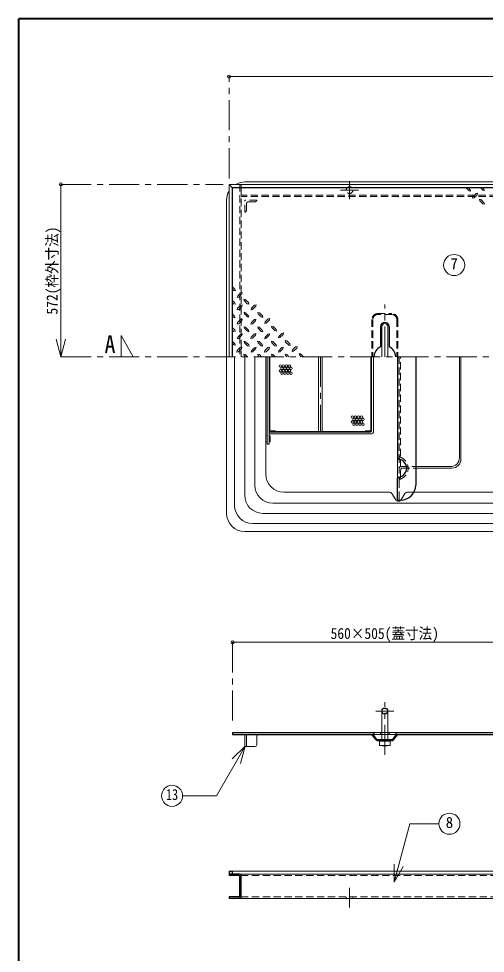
# Model space of a CAD drawing. Units: millimetres at full size, sheet at 1:10; details may follow other scales. Extents: x -2039 to 2011, y -1414 to 1396.
# Drawn here: x -2039 to -1265, y -156 to 1396 of the extents above; entities that cross this region are included whole.
import ezdxf
from ezdxf.enums import TextEntityAlignment as Align

# ---------------------------------------------------------------- set-up
doc = ezdxf.new("R2010")
doc.units = ezdxf.units.MM
doc.header["$LTSCALE"] = 10
doc.header["$PDMODE"] = 32
doc.header["$PDSIZE"] = 5
doc.linetypes.add('CHAIN1', pattern=[8, 5, -1, 1, -1])
doc.linetypes.add('DASHED1', pattern=[1.8, 1.2, -0.6])
doc.layers.add('0-0_ﾚｲﾔ1', color=4, linetype='Continuous', lineweight=9)
doc.styles.add('ＭＳ ゴシック', font='')
doc.styles.get('ＭＳ ゴシック').set_extended_font_data('MS Gothic')

msp = doc.modelspace()

# ---------------------------------------------------------------- linework, layer by layer
at = {"layer": '0-0_ﾚｲﾔ1', "color": 1, "lineweight": 40}
for p in [(-2038.77, -1414.45), (2011.23, 1395.55)]:
    msp.add_line(p, (-2038.77, 1395.55), dxfattribs=at)
at = {"layer": '0-0_ﾚｲﾔ1'}
for p, q in [((-667.77, 1299.55), (-1689.77, 1299.55)), ((-1968.77, 834.55), (-1968.77, 1120.55)), ((-693.77, 1124.55), (-1663.77, 1124.55)), ((-1296.33, 1114.55), (-1291.47, 1109.81)), ((-1283.19, 1098.32), (-1278.13, 1103.38)), ((-1272.18, 1114.55), (-1268.57, 1110.94)), ((-1266, 1110.29), (-1268.57, 1110.94)), ((-1268.49, 1114.55), (-1266.72, 1112.78)), ((-1266.72, 1112.78), (-1266, 1110.29)), ((-1693.77, 834.55), (-1693.77, 1094.55)), ((-1285.12, 1100.17), (-1285.76, 1097.68)), ((-1283.19, 1098.32), (-1285.76, 1097.68)), ((-1273.63, 1093.42), (-1274.27, 1095.99)), ((-1271.78, 1095.35), (-1274.27, 1095.99)), ((-1273.63, 1093.42), (-1268.57, 1088.36)), ((-1271.78, 1095.35), (-1266.72, 1090.2)), ((-1266, 1087.71), (-1268.57, 1088.36)), ((-1266.72, 1090.2), (-1266, 1087.71)), ((-1679.87, 946.41), (-1683.77, 950.46)), ((-1681.72, 944.48), (-1683.77, 946.53)), ((-1679.87, 946.41), (-1679.15, 943.84)), ((-1681.72, 944.48), (-1679.15, 943.84)), ((-1670.31, 940.54), (-1675.29, 935.48)), ((-1668.38, 938.69), (-1673.44, 933.63)), ((-1670.31, 940.54), (-1667.74, 941.27)), ((-1668.38, 938.69), (-1667.74, 941.27)), ((-1680.27, 924.15), (-1683.77, 927.79)), ((-1682.12, 922.22), (-1683.77, 923.87)), ((-1682.12, 922.22), (-1679.55, 921.58)), ((-1680.27, 924.15), (-1679.55, 921.58)), ((-1670.39, 920.13), (-1675.45, 915.07)), ((-1670.39, 920.13), (-1667.82, 920.77)), ((-1668.46, 918.28), (-1667.82, 920.77)), ((-1665.33, 930.18), (-1662.76, 929.45)), ((-1664.6, 927.61), (-1665.33, 930.18)), ((-1659.54, 922.54), (-1664.6, 927.61)), ((-1657.69, 924.47), (-1662.76, 929.45)), ((-1659.54, 922.54), (-1656.97, 921.9)), ((-1657.69, 924.47), (-1656.97, 921.9)), ((-1647.49, 920.05), (-1652.55, 914.99)), ((-1647.49, 920.05), (-1644.92, 920.69)), ((-1645.56, 918.2), (-1644.92, 920.69)), ((-1680.6, 901.89), (-1683.77, 905.06)), ((-1682.52, 899.96), (-1683.77, 901.21)), ((-1682.52, 899.96), (-1679.95, 899.32)), ((-1680.6, 901.89), (-1679.95, 899.32)), ((-1664.93, 908.24), (-1662.35, 907.6)), ((-1664.2, 905.75), (-1664.93, 908.24)), ((-1659.14, 900.61), (-1664.2, 905.75)), ((-1657.29, 902.53), (-1662.35, 907.6)), ((-1659.14, 900.61), (-1656.65, 899.96)), ((-1657.29, 902.53), (-1656.65, 899.96)), ((-1642.02, 908.16), (-1639.45, 907.52)), ((-1641.3, 905.67), (-1642.02, 908.16)), ((-1636.24, 900.52), (-1641.3, 905.67)), ((-1634.39, 902.45), (-1639.45, 907.52)), ((-1636.24, 900.52), (-1633.75, 899.88)), ((-1634.39, 902.45), (-1633.75, 899.88)), ((-1670.55, 896.19), (-1675.61, 891.12)), ((-1670.55, 896.19), (-1667.98, 896.83)), ((-1668.62, 894.34), (-1667.98, 896.83)), ((-1665.09, 884.29), (-1662.51, 883.65)), ((-1664.36, 881.8), (-1665.09, 884.29)), ((-1647.65, 896.11), (-1652.71, 891.04)), ((-1647.65, 896.11), (-1645.08, 896.75)), ((-1645.72, 894.26), (-1645.08, 896.75)), ((-1642.18, 884.21), (-1639.61, 883.57)), ((-1641.46, 881.72), (-1642.18, 884.21)), ((-1624.75, 897.31), (-1629.81, 892.25)), ((-1624.75, 897.31), (-1622.18, 897.95)), ((-1622.82, 895.46), (-1622.18, 897.95)), ((-1619.28, 885.42), (-1616.71, 884.77)), ((-1618.56, 882.93), (-1619.28, 885.42)), ((-1611.65, 879.71), (-1616.71, 884.77)), ((-1680.35, 879.07), (-1683.77, 882.48)), ((-1682.2, 877.14), (-1683.77, 878.71)), ((-1682.2, 877.14), (-1679.63, 876.5)), ((-1680.35, 879.07), (-1679.63, 876.5)), ((-1670.23, 872), (-1675.29, 866.94)), ((-1670.23, 872), (-1667.66, 872.64)), ((-1668.3, 870.15), (-1667.66, 872.64)), ((-1659.3, 876.66), (-1664.36, 881.8)), ((-1657.45, 878.59), (-1662.51, 883.65)), ((-1659.3, 876.66), (-1656.81, 876.02)), ((-1657.45, 878.59), (-1656.81, 876.02)), ((-1647.81, 872.16), (-1652.87, 867.1)), ((-1647.81, 872.16), (-1645.24, 872.8)), ((-1645.88, 870.31), (-1645.24, 872.8)), ((-1636.4, 876.58), (-1641.46, 881.72)), ((-1634.55, 878.51), (-1639.61, 883.57)), ((-1636.4, 876.58), (-1633.91, 875.94)), ((-1634.55, 878.51), (-1633.91, 875.94)), ((-1624.91, 872.08), (-1629.97, 867.02)), ((-1624.91, 872.08), (-1622.34, 872.72)), ((-1622.98, 870.23), (-1622.34, 872.72)), ((-1613.5, 877.78), (-1618.56, 882.93)), ((-1613.5, 877.78), (-1611.01, 877.14)), ((-1611.65, 879.71), (-1611.01, 877.14)), ((-1602.01, 873.28), (-1607.07, 868.22)), ((-1602.01, 873.28), (-1599.43, 873.93)), ((-1600.08, 871.44), (-1599.43, 873.93)), ((-1968.77, 834.55), (-1976.53, 863.53)), ((-1968.77, 834.55), (-1961, 863.53)), ((-1679.87, 856.09), (-1683.77, 859.98)), ((-1681.72, 854.16), (-1683.77, 856.5)), ((-1681.72, 854.16), (-1679.15, 853.52)), ((-1679.87, 856.09), (-1679.15, 853.52)), ((-1664.76, 860.11), (-1662.19, 859.46)), ((-1664.04, 857.61), (-1664.76, 860.11)), ((-1658.98, 852.47), (-1664.04, 857.61)), ((-1657.13, 854.4), (-1662.19, 859.46)), ((-1657.13, 854.4), (-1656.49, 851.83)), ((-1642.35, 860.27), (-1639.77, 859.62)), ((-1641.62, 857.77), (-1642.35, 860.27)), ((-1636.56, 852.63), (-1641.62, 857.77)), ((-1634.71, 854.56), (-1639.77, 859.62)), ((-1634.71, 854.56), (-1634.07, 851.99)), ((-1619.44, 860.19), (-1616.87, 859.54)), ((-1618.72, 857.69), (-1619.44, 860.19)), ((-1613.66, 852.55), (-1618.72, 857.69)), ((-1611.81, 854.48), (-1616.87, 859.54)), ((-1611.81, 854.48), (-1611.17, 851.91)), ((-1596.54, 861.39), (-1593.97, 860.75)), ((-1595.82, 858.9), (-1596.54, 861.39)), ((-1590.76, 853.76), (-1595.82, 858.9)), ((-1588.91, 855.69), (-1593.97, 860.75)), ((-1590.76, 853.76), (-1588.26, 853.11)), ((-1588.91, 855.69), (-1588.26, 853.11)), ((-1671.03, 849.66), (-1676.1, 844.6)), ((-1671.03, 849.66), (-1668.46, 850.3)), ((-1669.1, 847.81), (-1668.46, 850.3)), ((-1665.33, 838.89), (-1662.76, 838.17)), ((-1664.6, 836.32), (-1665.33, 838.89)), ((-1659.14, 834.55), (-1662.76, 838.17)), ((-1658.98, 852.47), (-1656.49, 851.83)), ((-1647.57, 849.5), (-1652.63, 844.44)), ((-1647.57, 849.5), (-1645, 850.14)), ((-1645.64, 847.65), (-1645, 850.14)), ((-1641.86, 838.73), (-1639.29, 838.09)), ((-1641.22, 836.24), (-1641.86, 838.73)), ((-1635.89, 834.55), (-1639.29, 838.09)), ((-1636.56, 852.63), (-1634.07, 851.99)), ((-1625.15, 849.66), (-1630.21, 844.6)), ((-1625.15, 849.66), (-1622.58, 850.3)), ((-1623.22, 847.81), (-1622.58, 850.3)), ((-1619.44, 838.89), (-1616.87, 838.17)), ((-1618.8, 836.32), (-1619.44, 838.89)), ((-1613.26, 834.55), (-1616.87, 838.17)), ((-1613.66, 852.55), (-1611.17, 851.91)), ((-1602.25, 849.58), (-1607.31, 844.52)), ((-1602.25, 849.58), (-1599.68, 850.22)), ((-1600.32, 847.73), (-1599.68, 850.22)), ((-1596.54, 838.81), (-1593.97, 838.17)), ((-1595.82, 836.32), (-1596.54, 838.81)), ((-1590.35, 834.55), (-1593.97, 838.17)), ((-1579.35, 850.78), (-1584.41, 845.72)), ((-1579.35, 850.78), (-1576.77, 851.43)), ((-1577.42, 848.94), (-1576.77, 851.43)), ((-1566.21, 834.55), (-1571.07, 839.29)), ((-1680.56, 587.76), (-1680.56, 834.55)), ((-1662.84, 834.55), (-1664.6, 836.32)), ((-1646.98, 621.34), (-1646.98, 834.55)), ((-1639.53, 834.55), (-1641.22, 836.24)), ((-1617.03, 834.55), (-1618.8, 836.32)), ((-1594.05, 834.55), (-1595.82, 836.32)), ((-1307.52, 834.55), (-1307.52, 667.05)), ((-1305.02, 834.55), (-1305.02, 664.55)), ((-1628.77, 703.05), (-1626.27, 703.05)), ((-1628.77, 693.05), (-1626.27, 693.05)), ((-1410.02, 633.12), (-1410.02, 665.98)), ((-1322.52, 652.05), (-1380.02, 652.05)), ((-1320.02, 649.55), (-1380.02, 649.55)), ((-740.56, 591.34), (-1616.98, 591.34)), ((-706.98, 557.76), (-1650.56, 557.76)), ((-1683.77, 360.55), (-1178.77, 360.55)), ((-1643.77, 190.35), (-1643.77, 207.35)), ((-1438.27, 210.55), (-1436.27, 210.55)), ((-1436.27, 207.35), (-1438.27, 207.35)), ((-1426.27, 210.55), (-1424.27, 210.55)), ((-1424.27, 207.35), (-1426.27, 207.35)), ((-1646.77, 187.35), (-1660.77, 187.35)), ((-1684.77, -19.45), (-672.77, -19.45)), ((-1669.77, -24.45), (-1672.07, -24.45))]:
    msp.add_line(p, q, dxfattribs=at)
at = {"layer": '0-0_ﾚｲﾔ1', "linetype": 'CHAIN1'}
for p, q in [((-1689.77, 1130.55), (-1689.77, 1299.55)), ((-1968.77, 1120.55), (-1699.77, 1120.55)), ((-1489.77, 1096.05), (-1489.77, 1126.05)), ((-1474.77, 1111.05), (-1504.77, 1111.05)), ((-1431.27, 834.55), (-1431.27, 921.05)), ((-1968.77, 834.55), (-363.77, 834.55)), ((-1538.27, 834.55), (-1538.27, 709.55)), ((-1683.77, 360.55), (-1683.77, 221.35)), ((-1431.27, 173.47), (-1431.27, 261.35)), ((-1446.27, 246.35), (-1416.27, 246.35)), ((-1489.77, -47.15), (-1489.77, -79.45))]:
    msp.add_line(p, q, dxfattribs=at)
at = {"layer": '0-0_ﾚｲﾔ1', "color": 7, "lineweight": 18}
for p, q in [((-1689.77, 1120.55), (-1683.77, 1114.55)), ((-667.77, 1120.55), (-1689.77, 1120.55)), ((-1689.77, 834.55), (-1689.77, 1120.55)), ((-672.77, 1115.55), (-1684.77, 1115.55)), ((-1684.77, 1115.55), (-1684.77, 834.55)), ((-1669.77, 1115.55), (-1669.77, 1114.55)), ((-1436.27, 884.55), (-1436.27, 834.55)), ((-1426.27, 884.55), (-1426.27, 834.55)), ((-1693.77, 834.55), (-1693.77, 574.55)), ((-1628.77, 639.55), (-1628.77, 834.55)), ((-1626.27, 689.55), (-1626.27, 834.55)), ((-1623.27, 834.55), (-1623.27, 689.55)), ((-1622.27, 834.55), (-1622.27, 712.05)), ((-1541.27, 834.55), (-1541.27, 709.55)), ((-1535.27, 834.55), (-1535.27, 709.55)), ((-1454.27, 834.55), (-1454.27, 712.05)), ((-1453.27, 834.55), (-1453.27, 711.05)), ((-1450.27, 834.55), (-1450.27, 709.55)), ((-1623.27, 710.55), (-1541.27, 710.55)), ((-1454.77, 709.55), (-1623.27, 709.55)), ((-1453.27, 706.55), (-1623.27, 706.55)), ((-1623.27, 703.05), (-1621.77, 703.05)), ((-1621.77, 711.55), (-1613.27, 711.55)), ((-1621.77, 703.05), (-1621.77, 693.05)), ((-1613.27, 711.55), (-1613.27, 710.55)), ((-1454.27, 710.55), (-1535.27, 710.55)), ((-1463.27, 711.55), (-1463.27, 710.55)), ((-1454.77, 711.55), (-1463.27, 711.55)), ((-1454.77, 709.55), (-1454.77, 710.55)), ((-1623.27, 689.55), (-1626.27, 689.55)), ((-1623.27, 693.05), (-1621.77, 693.05)), ((-1598.77, 609.55), (-1423.77, 609.55)), ((-1412.99, 596.88), (-1419.54, 607.23)), ((-1383.09, 609.55), (-974.45, 609.55)), ((-693.77, 544.55), (-1663.77, 544.55)), ((-1436.27, 246.35), (-1436.27, 198.85)), ((-1426.27, 246.35), (-1426.27, 198.85)), ((-1663.77, 207.35), (-1663.77, 187.35)), ((-1660.77, 207.35), (-1660.77, 187.35)), ((-1438.27, 210.55), (-1449.27, 210.55)), ((-1449.27, 207.35), (-1438.27, 207.35)), ((-1438.27, 210.55), (-1438.27, 207.35)), ((-1413.27, 210.55), (-1424.27, 210.55)), ((-1424.27, 210.55), (-1424.27, 207.35)), ((-1413.27, 207.35), (-1424.27, 207.35)), ((-1663.09, 188.2), (-1710.7, 105.73)), ((-1663.09, 188.2), (-1684.3, 166.99)), ((-1663.09, 188.2), (-1670.85, 159.22)), ((-1663.77, 187.35), (-1660.77, 187.35)), ((-1435.27, 196.85), (-1440.27, 196.35)), ((-1440.27, 196.35), (-1422.27, 196.35)), ((-1440.27, 189.35), (-1440.27, 196.35)), ((-1440.27, 189.35), (-1422.27, 189.35)), ((-1440.27, 189.35), (-1435.27, 188.85)), ((-1436.27, 197.35), (-1436.27, 196.75)), ((-1435.27, 188.85), (-1431.27, 189.35)), ((-1435.27, 188.85), (-1427.27, 188.85)), ((-1431.27, 196.35), (-1431.27, 189.35)), ((-1431.27, 189.35), (-1427.27, 188.85)), ((-1422.27, 196.35), (-1427.27, 196.85)), ((-1427.27, 188.85), (-1422.27, 189.35)), ((-1426.27, 197.35), (-1426.27, 196.75)), ((-1422.27, 189.35), (-1422.27, 196.35)), ((-1710.7, 105.73), (-1766.77, 105.73)), ((-1415.65, -37.77), (-1415.65, -7.77)), ((-1415.65, -37.77), (-1400.65, -11.79)), ((-1669.77, -26.75), (-1669.77, -24.45)), ((-1669.77, -24.45), (-687.77, -24.45)), ((-1669.77, -64.45), (-1669.77, -62.15)), ((-1669.77, -64.45), (-687.77, -64.45))]:
    msp.add_line(p, q, dxfattribs=at)
at = {"layer": '0-0_ﾚｲﾔ1', "linetype": 'DASHED1'}
for p, q in [((-1672.07, 1120.55), (-1672.07, 834.55)), ((-1669.77, 1120.55), (-1669.77, 1115.55)), ((-1669.77, 1114.55), (-1669.77, 834.55)), ((-687.77, 1102.85), (-1669.77, 1102.85)), ((-687.77, 1100.55), (-1669.77, 1100.55)), ((-1405.02, 633.55), (-1405.02, 834.55)), ((-1541.27, 710.55), (-1535.27, 710.55)), ((-1407.52, 670.41), (-1407.52, 628.69)), ((-1404.52, 652.05), (-1380.02, 652.05)), ((-1402.02, 649.55), (-1380.02, 649.55)), ((-1405.02, 633.55), (-1407.52, 633.55)), ((-1397.99, 607.23), (-1404.54, 596.88)), ((-1383.09, 609.55), (-1393.77, 609.55)), ((-1436.27, 210.55), (-1426.27, 210.55)), ((-1426.27, 207.35), (-1436.27, 207.35)), ((-1437.27, 198.85), (-1437.27, 197.35)), ((-1436.27, 198.85), (-1436.27, 197.35)), ((-1426.27, 198.85), (-1426.27, 197.35)), ((-1425.27, 198.85), (-1425.27, 197.35)), ((-1669.77, -26.75), (-687.77, -26.75)), ((-1669.77, -62.15), (-687.77, -62.15)), ((-1495.27, -64.45), (-1495.27, -62.15)), ((-1484.27, -64.45), (-1484.27, -62.15))]:
    msp.add_line(p, q, dxfattribs=at)
at = {"layer": '0-0_ﾚｲﾔ1', "color": 5, "lineweight": 25}
for p, q in [((-673.77, 1114.55), (-1683.77, 1114.55)), ((-1683.77, 834.55), (-1683.77, 1114.55)), ((-1438.27, 884.55), (-1438.27, 851.13)), ((-1424.27, 884.55), (-1424.27, 851.13)), ((-1410.02, 834.55), (-1410.02, 665.98)), ((-1380.02, 834.55), (-1380.02, 621.55)), ((-1683.77, 210.55), (-1683.77, 207.35)), ((-1683.77, 210.55), (-1449.27, 210.55)), ((-1683.77, 207.35), (-1449.27, 207.35)), ((-1445.67, 198.48), (-1452.77, 207.35)), ((-1444.5, 199.41), (-1450.85, 207.35)), ((-1449.27, 210.55), (-1449.27, 207.35)), ((-1418.04, 199.41), (-1411.69, 207.35)), ((-1416.87, 198.48), (-1409.77, 207.35)), ((-1413.27, 210.55), (-1178.77, 210.55)), ((-1419.21, 198.85), (-1443.33, 198.85)), ((-1443.33, 197.35), (-1419.21, 197.35)), ((-1689.77, -19.45), (-1684.77, -19.45)), ((-1689.77, -19.45), (-1689.77, -26.75)), ((-1672.07, -24.45), (-1689.77, -24.45)), ((-1673.22, -26.75), (-1689.77, -26.75)), ((-1684.77, -19.45), (-1684.77, -24.45)), ((-1672.07, -61), (-1672.07, -27.9)), ((-1669.77, -62.15), (-1669.77, -26.75)), ((-1689.77, -62.15), (-1689.77, -64.45)), ((-1673.22, -62.15), (-1689.77, -62.15)), ((-1672.07, -64.45), (-1689.77, -64.45))]:
    msp.add_line(p, q, dxfattribs=at)
at = {"layer": '0-0_ﾚｲﾔ1', "color": 7, "linetype": 'DASHED1', "lineweight": 18}
for p, q in [((-1643.77, 1094.55), (-1663.77, 1094.55)), ((-1663.77, 1074.55), (-1663.77, 1094.55)), ((-1660.77, 1088.55), (-1660.77, 1077.55)), ((-1646.77, 1091.55), (-1657.77, 1091.55)), ((-1442.77, 906.05), (-1419.77, 906.05)), ((-1419.77, 904.55), (-1442.77, 904.55)), ((-1452.77, 896.05), (-1452.77, 834.55)), ((-1451.27, 896.05), (-1451.27, 834.55)), ((-1411.27, 896.05), (-1411.27, 834.55)), ((-1409.77, 896.05), (-1409.77, 834.55)), ((-1407.52, 834.55), (-1407.52, 670.41)), ((-1407.52, 628.69), (-1407.52, 596.55))]:
    msp.add_line(p, q, dxfattribs=at)
at = {"layer": '0-0_ﾚｲﾔ1', "color": 3, "lineweight": 18}
for p, q in [((-1663.77, 604.55), (-1663.77, 834.55)), ((-723.77, 574.55), (-1633.77, 574.55))]:
    msp.add_line(p, q, dxfattribs=at)
at = {"layer": '0-0_ﾚｲﾔ1'}
for points in [[(-1292.51, 1114.55), (-1289.62, 1111.66), (-1288.9, 1109.09), (-1291.47, 1109.81)], [(-1285.12, 1100.17), (-1279.98, 1105.31), (-1277.49, 1105.95), (-1278.13, 1103.38)], [(-1673.44, 933.63), (-1676.01, 932.91), (-1675.29, 935.48)], [(-1668.46, 918.28), (-1673.6, 913.14), (-1676.1, 912.5), (-1675.45, 915.07)], [(-1645.56, 918.2), (-1650.7, 913.06), (-1653.19, 912.42), (-1652.55, 914.99)], [(-1668.62, 894.34), (-1673.76, 889.19), (-1676.26, 888.55), (-1675.61, 891.12)], [(-1645.72, 894.26), (-1650.86, 889.11), (-1653.35, 888.47), (-1652.71, 891.04)], [(-1622.82, 895.46), (-1627.96, 890.32), (-1630.45, 889.68), (-1629.81, 892.25)], [(-1668.3, 870.15), (-1673.44, 865.01), (-1675.93, 864.36), (-1675.29, 866.94)], [(-1645.88, 870.31), (-1651.02, 865.17), (-1653.51, 864.52), (-1652.87, 867.1)], [(-1622.98, 870.23), (-1628.12, 865.09), (-1630.61, 864.44), (-1629.97, 867.02)], [(-1600.08, 871.44), (-1605.22, 866.29), (-1607.71, 865.65), (-1607.07, 868.22)], [(-1669.1, 847.81), (-1674.25, 842.67), (-1676.74, 842.02), (-1676.1, 844.6)], [(-1645.64, 847.65), (-1650.78, 842.51), (-1653.27, 841.86), (-1652.63, 844.44)], [(-1623.22, 847.81), (-1628.36, 842.67), (-1630.85, 842.02), (-1630.21, 844.6)], [(-1600.32, 847.73), (-1605.46, 842.59), (-1607.95, 841.94), (-1607.31, 844.52)], [(-1577.42, 848.94), (-1582.56, 843.79), (-1585.05, 843.15), (-1584.41, 845.72)], [(-1570.02, 834.55), (-1572.92, 837.44), (-1573.64, 840.02), (-1571.07, 839.29)]]:
    msp.add_lwpolyline(points, dxfattribs=at)
at = {"layer": '0-0_ﾚｲﾔ1', "linetype": 'CHAIN1'}
msp.add_lwpolyline([(-1848.77, 834.55), (-1868.77, 869.55), (-1868.77, 834.55)], dxfattribs=at)
at = {"layer": '0-0_ﾚｲﾔ1', "color": 5, "lineweight": 25}
for points in [[(-1405.02, 596.55), (-1410.02, 596.55), (-1410.02, 633.12)], [(-1413.27, 210.55), (-1413.27, 207.35), (-1178.77, 207.35)]]:
    msp.add_lwpolyline(points, dxfattribs=at)
at = {"layer": '0-0_ﾚｲﾔ1', "color": 7, "lineweight": 18}
msp.add_lwpolyline([(-1431.27, 196.35), (-1435.27, 196.85), (-1427.27, 196.85)], close=True, dxfattribs=at)
msp.add_lwpolyline([(-1415.65, -37.77), (-1389.62, 59.39), (-1341.54, 59.39)], dxfattribs=at)
at = {"layer": '0-0_ﾚｲﾔ1', "linetype": 'DASHED1'}
msp.add_circle((-1489.77, 1111.05), 5.5, dxfattribs=at)
at = {"layer": '0-0_ﾚｲﾔ1', "color": 7, "lineweight": 18}
for centre in [(-1316.28, 986.73), (-1784.27, 105.73), (-1324.04, 59.39)]:
    msp.add_circle(centre, 17.5, dxfattribs=at)
at = {"layer": '0-0_ﾚｲﾔ1'}
for centre in [(-1604.47, 819.14), (-1604.47, 811.14), (-1601.97, 815.14), (-1601.97, 807.14), (-1599.47, 819.14), (-1599.47, 811.14), (-1596.97, 815.14), (-1596.97, 807.14), (-1594.47, 819.14), (-1594.47, 811.14), (-1591.97, 815.14), (-1591.97, 807.14), (-1589.47, 819.14), (-1589.47, 811.14), (-1586.97, 815.14), (-1586.97, 807.14), (-1484.97, 734.4), (-1482.47, 730.4), (-1479.97, 734.4), (-1477.47, 730.4), (-1474.97, 734.4), (-1472.47, 730.4), (-1469.97, 734.4), (-1467.47, 730.4), (-1484.97, 726.4), (-1482.47, 722.4), (-1479.97, 726.4), (-1477.47, 722.4), (-1474.97, 726.4), (-1472.47, 722.4), (-1469.97, 726.4), (-1467.47, 722.4)]:
    msp.add_circle(centre, 2, dxfattribs=at)
at = {"layer": '0-0_ﾚｲﾔ1', "color": 5, "lineweight": 25}
msp.add_circle((-1431.27, 246.35), 5, dxfattribs=at)
at = {"layer": '0-0_ﾚｲﾔ1'}
for centre, radius, start, end in [((-1663.77, 1094.55), 30, 90, 119.92643), ((-1663.77, 1094.55), 30, 150.07357, 180), ((-1322.52, 667.05), 15, 270, 0), ((-1320.02, 664.55), 15, 270, 0), ((-1616.98, 621.34), 30, 180, 270), ((-1650.56, 587.76), 30, 180, 270), ((-1646.77, 190.35), 3, 270, 0)]:
    msp.add_arc(centre, radius, start, end, dxfattribs=at)
at = {"layer": '0-0_ﾚｲﾔ1', "color": 7, "linetype": 'DASHED1', "lineweight": 18}
for centre, radius, start, end in [((-1657.77, 1088.55), 3, 90, 180), ((-1646.77, 1094.55), 3, 270, 0), ((-1663.77, 1077.55), 3, 270, 0), ((-1442.77, 896.05), 10, 90, 180), ((-1442.77, 896.05), 8.5, 90, 180), ((-1419.77, 896.05), 10, 0, 90), ((-1419.77, 896.05), 8.5, 0, 90), ((-1404.52, 670.41), 3, 180, 251.447), ((-1411.52, 649.55), 19, 288.553, 71.447), ((-1404.52, 628.69), 3, 108.553, 180)]:
    msp.add_arc(centre, radius, start, end, dxfattribs=at)
at = {"layer": '0-0_ﾚｲﾔ1', "color": 5, "lineweight": 25}
for centre, radius, start, end in [((-1431.27, 884.55), 7, 0, 180), ((-1431.27, 834.55), 18, 112.88538, 180), ((-1431.27, 834.55), 18, 360, 67.11462), ((-1408.52, 665.98), 1.5, 180, 264.78409), ((-1410.02, 649.55), 15, 275.21591, 84.78409), ((-1408.52, 633.12), 1.5, 95.21591, 180), ((-1405.02, 621.55), 25, 270, 0), ((-1443.33, 200.35), 3, 218.65981, 270), ((-1443.33, 200.35), 1.5, 218.65981, 270), ((-1419.21, 200.35), 1.5, 270, 321.34019), ((-1419.21, 200.35), 3, 270, 321.34019), ((-1673.22, -27.9), 1.15, 0, 90), ((-1672.07, -26.75), 2.3, 0, 90), ((-1673.22, -61), 1.15, 270, 0), ((-1672.07, -62.15), 2.3, 270, 0)]:
    msp.add_arc(centre, radius, start, end, dxfattribs=at)
at = {"layer": '0-0_ﾚｲﾔ1', "color": 7, "lineweight": 18}
for centre, radius, start, end in [((-1431.27, 884.55), 5, 0, 180), ((-1622.27, 711.55), 1, 180, 270), ((-1621.77, 712.05), 0.5, 180, 270), ((-1454.77, 712.05), 0.5, 270, 0), ((-1454.77, 711.05), 1.5, 270, 0), ((-1454.27, 711.55), 1, 270, 0), ((-1453.27, 709.55), 3, 270, 0), ((-1598.77, 639.55), 30, 180, 270), ((-1423.77, 604.55), 5, 32.33353, 90), ((-1408.77, 599.55), 5, 212.33353, 323.14814), ((-1663.77, 574.55), 30, 180, 270)]:
    msp.add_arc(centre, radius, start, end, dxfattribs=at)
at = {"layer": '0-0_ﾚｲﾔ1', "linetype": 'DASHED1'}
for centre, radius, start, end in [((-1404.52, 649.05), 3, 90, 180), ((-1402.02, 646.55), 3, 90, 180), ((-1393.77, 604.55), 5, 90, 147.66647), ((-1408.77, 599.55), 5, 323.14814, 327.66647)]:
    msp.add_arc(centre, radius, start, end, dxfattribs=at)
at = {"layer": '0-0_ﾚｲﾔ1', "color": 3, "lineweight": 18}
msp.add_arc((-1633.77, 604.55), 30, 180, 270, dxfattribs=at)
at = {"layer": '0-0_ﾚｲﾔ1', "color": 1}
for p in [(-1689.77, 1299.55), (-1968.77, 1120.55), (-1683.77, 360.55)]:
    msp.add_point(p, dxfattribs=at)

# ---------------------------------------------------------------- texts
at = {"layer": '0-0_ﾚｲﾔ1', "color": 7, "style": 'ＭＳ ゴシック', "width": 0.9}
msp.add_text('572(枠外寸法)', height=18.33, rotation=90, dxfattribs=at).set_placement((-1968.77, 904.43), align=Align.BOTTOM_LEFT)
at = {"layer": '0-0_ﾚｲﾔ1', "color": 7, "style": 'ＭＳ ゴシック'}
for s, p in [('7', (-1322.53, 974.23)), ('8', (-1330.29, 46.89))]:
    msp.add_text(s, height=18.33, dxfattribs=at).set_placement(p, align=Align.BOTTOM_LEFT)
for s, height, width, p in [('A', 29.33, 0.9, (-1896.27, 832.05)), ('560×505(蓋寸法)', 18.33, 0.9, (-1521.27, 360.55)), ('13', 18.33, 0.8, (-1794.27, 93.23))]:
    msp.add_text(s, height=height, dxfattribs=dict(at, width=width)).set_placement(p, align=Align.BOTTOM_LEFT)

doc.saveas('drawing.dxf')
